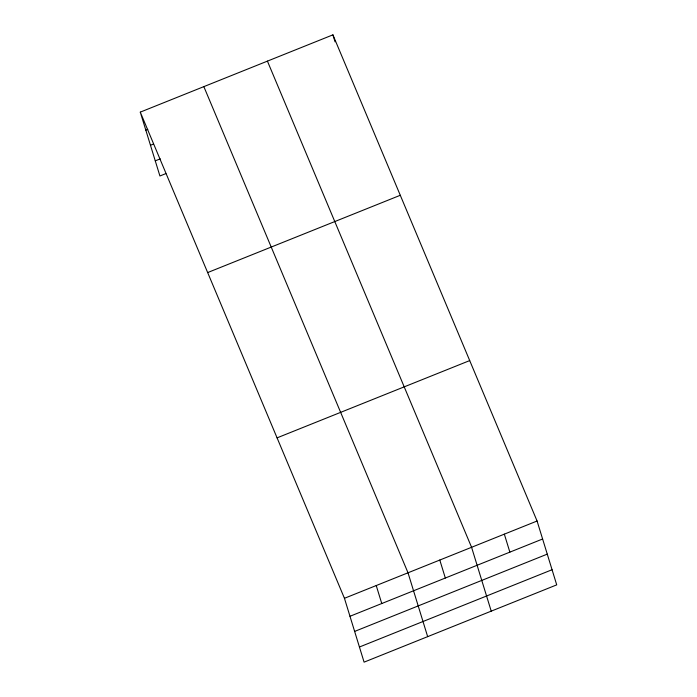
<?xml version="1.0" encoding="UTF-8"?>
<svg xmlns="http://www.w3.org/2000/svg" width="697" height="697" viewBox="0 0 697 697"><rect width="100%" height="100%" fill="white"/><g stroke="black" fill="none" stroke-linecap="round" stroke-linejoin="round"><path stroke-width="1.05" d="M140.28 112.13L332.913 34.85L537.082 521.016L556.72 584.87L364.087 662.15L344.449 598.296L140.28 112.13L159.918 175.984L165.877 173.597M145.812 130.112L147.799 129.32M150.465 145.255L153.445 144.052M155.265 160.85L160.232 158.855M207.654 272.571L400.287 195.282M277.066 437.864L469.708 360.584M344.449 598.296L537.082 521.016M349.981 616.279L542.614 538.999M354.634 631.421L547.267 554.132M359.434 647.016L552.068 569.728M267.413 61.127L471.581 547.293L491.228 611.147M203.846 86.628L408.015 572.795L427.662 636.649M504.332 534.155L509.864 552.137M332.913 34.85L335.065 41.846M439.798 560.039L445.331 578.022M376.232 585.55L381.764 603.532"/></g></svg>
